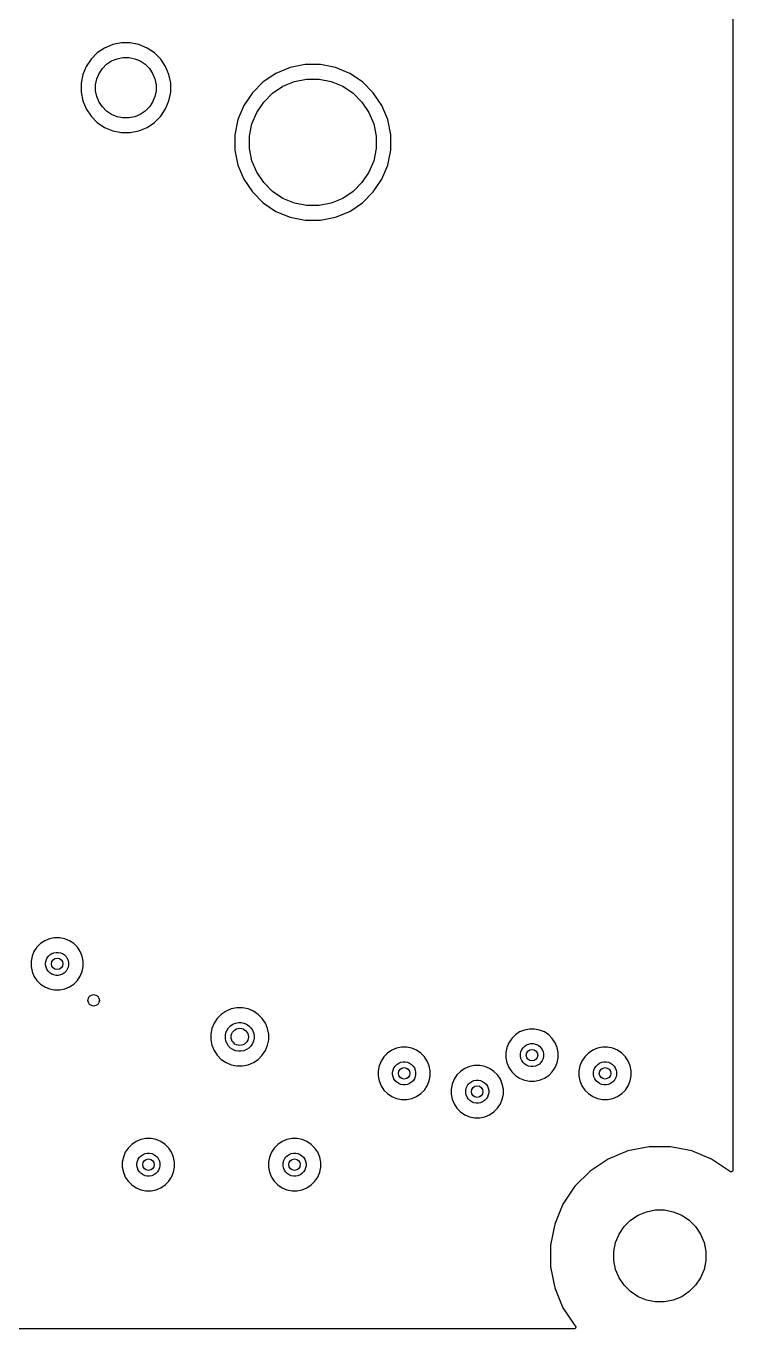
# Model space of a CAD drawing. Extents: x 1 to 139, y -76 to -1.
# Drawn here: x 114.49 to 139.06, y -75.56 to -30.24 of the extents above; entities that cross this region are included whole.
import ezdxf

# ---------------------------------------------------------------- set-up
doc = ezdxf.new("R2010")
doc.units = 0
doc.header["$MEASUREMENT"] = 0
doc.layers.add('BLACK', color=7, linetype='CONTINUOUS')

msp = doc.modelspace()

# ---------------------------------------------------------------- linework, layer by layer
at = {"layer": 'BLACK', "linetype": 'CONTINUOUS'}
for p, q in [((139.065, -6.16231), (139.065, -70.0377)), ((116.967, -31.1798), (116.75, -31.3968)), ((117.222, -31.0093), (116.967, -31.1798)), ((117.506, -30.8919), (117.222, -31.0093)), ((117.807, -30.832), (117.506, -30.8919)), ((118.113, -30.832), (117.807, -30.832)), ((118.414, -30.8919), (118.113, -30.832)), ((118.698, -31.0093), (118.414, -30.8919)), ((118.953, -31.1798), (118.698, -31.0093)), ((119.17, -31.3968), (118.953, -31.1798)), ((116.579, -31.652), (116.462, -31.9355)), ((116.75, -31.3968), (116.579, -31.652)), ((117.03, -31.8926), (117.144, -31.7207)), ((117.144, -31.7207), (117.291, -31.5744)), ((117.291, -31.5744), (117.463, -31.4595)), ((117.463, -31.4595), (117.654, -31.3803)), ((117.654, -31.3803), (117.857, -31.34)), ((117.857, -31.34), (118.063, -31.34)), ((118.063, -31.34), (118.266, -31.3803)), ((118.266, -31.3803), (118.457, -31.4595)), ((118.457, -31.4595), (118.629, -31.5744)), ((118.629, -31.5744), (118.776, -31.7207)), ((118.776, -31.7207), (118.89, -31.8926)), ((119.341, -31.652), (119.17, -31.3968)), ((119.458, -31.9355), (119.341, -31.652)), ((123.67, -31.6861), (123.177, -31.8902)), ((124.193, -31.582), (123.67, -31.6861)), ((124.727, -31.582), (124.193, -31.582)), ((125.25, -31.6861), (124.727, -31.582)), ((125.743, -31.8902), (125.25, -31.6861)), ((116.462, -31.9355), (116.402, -32.2366)), ((116.91, -32.2866), (116.95, -32.0837)), ((116.95, -32.0837), (117.03, -31.8926)), ((118.89, -31.8926), (118.97, -32.0837)), ((118.97, -32.0837), (119.01, -32.2866)), ((119.518, -32.2366), (119.458, -31.9355)), ((123.177, -31.8902), (122.734, -32.1866)), ((123.418, -32.3404), (123.818, -32.1745)), ((123.818, -32.1745), (124.243, -32.09)), ((124.243, -32.09), (124.677, -32.09)), ((124.677, -32.09), (125.102, -32.1745)), ((125.102, -32.1745), (125.502, -32.3404)), ((126.186, -32.1866), (125.743, -31.8902)), ((116.402, -32.2366), (116.402, -32.5434)), ((116.402, -32.5434), (116.462, -32.8445)), ((116.91, -32.4934), (116.91, -32.2866)), ((116.95, -32.6963), (116.91, -32.4934)), ((119.01, -32.4934), (118.97, -32.6963)), ((119.01, -32.2866), (119.01, -32.4934)), ((119.458, -32.8445), (119.518, -32.5434)), ((119.518, -32.5434), (119.518, -32.2366)), ((122.357, -32.5637), (122.06, -33.0073)), ((122.734, -32.1866), (122.357, -32.5637)), ((122.751, -32.8876), (123.058, -32.5811)), ((123.058, -32.5811), (123.418, -32.3404)), ((125.502, -32.3404), (125.862, -32.5811)), ((125.862, -32.5811), (126.169, -32.8876)), ((126.563, -32.5637), (126.186, -32.1866)), ((126.86, -33.0073), (126.563, -32.5637)), ((116.462, -32.8445), (116.579, -33.128)), ((117.03, -32.8874), (116.95, -32.6963)), ((117.144, -33.0593), (117.03, -32.8874)), ((117.291, -33.2056), (117.144, -33.0593)), ((118.776, -33.0593), (118.629, -33.2056)), ((118.89, -32.8874), (118.776, -33.0593)), ((118.97, -32.6963), (118.89, -32.8874)), ((119.341, -33.128), (119.458, -32.8445)), ((122.06, -33.0073), (121.856, -33.5001)), ((122.51, -33.2479), (122.751, -32.8876)), ((126.169, -32.8876), (126.41, -33.2479)), ((127.064, -33.5001), (126.86, -33.0073)), ((116.579, -33.128), (116.75, -33.3832)), ((116.75, -33.3832), (116.967, -33.6002)), ((117.463, -33.3205), (117.291, -33.2056)), ((117.654, -33.3997), (117.463, -33.3205)), ((117.857, -33.44), (117.654, -33.3997)), ((118.063, -33.44), (117.857, -33.44)), ((118.266, -33.3997), (118.063, -33.44)), ((118.457, -33.3205), (118.266, -33.3997)), ((118.629, -33.2056), (118.457, -33.3205)), ((118.953, -33.6002), (119.17, -33.3832)), ((119.17, -33.3832), (119.341, -33.128)), ((121.856, -33.5001), (121.752, -34.0233)), ((122.345, -33.6483), (122.51, -33.2479)), ((126.41, -33.2479), (126.575, -33.6483)), ((127.168, -34.0233), (127.064, -33.5001)), ((116.967, -33.6002), (117.222, -33.7707)), ((117.222, -33.7707), (117.506, -33.8881)), ((117.506, -33.8881), (117.807, -33.948)), ((117.807, -33.948), (118.113, -33.948)), ((118.113, -33.948), (118.414, -33.8881)), ((118.414, -33.8881), (118.698, -33.7707)), ((118.698, -33.7707), (118.953, -33.6002)), ((122.26, -34.0733), (122.345, -33.6483)), ((126.575, -33.6483), (126.66, -34.0733)), ((121.752, -34.0233), (121.752, -34.5567)), ((122.26, -34.5067), (122.26, -34.0733)), ((126.66, -34.0733), (126.66, -34.5067)), ((127.168, -34.5567), (127.168, -34.0233)), ((121.752, -34.5567), (121.856, -35.0799)), ((122.345, -34.9317), (122.26, -34.5067)), ((126.66, -34.5067), (126.575, -34.9317)), ((127.064, -35.0799), (127.168, -34.5567)), ((121.856, -35.0799), (122.06, -35.5727)), ((122.51, -35.3321), (122.345, -34.9317)), ((122.751, -35.6924), (122.51, -35.3321)), ((126.41, -35.3321), (126.169, -35.6924)), ((126.575, -34.9317), (126.41, -35.3321)), ((126.86, -35.5727), (127.064, -35.0799)), ((122.06, -35.5727), (122.357, -36.0163)), ((123.058, -35.9989), (122.751, -35.6924)), ((126.169, -35.6924), (125.862, -35.9989)), ((126.563, -36.0162), (126.86, -35.5727)), ((122.357, -36.0163), (122.734, -36.3934)), ((123.418, -36.2396), (123.058, -35.9989)), ((123.818, -36.4055), (123.418, -36.2396)), ((125.502, -36.2396), (125.102, -36.4055)), ((125.862, -35.9989), (125.502, -36.2396)), ((126.186, -36.3934), (126.563, -36.0162)), ((122.734, -36.3934), (123.177, -36.6898)), ((123.177, -36.6898), (123.67, -36.8939)), ((124.243, -36.49), (123.818, -36.4055)), ((124.677, -36.49), (124.243, -36.49)), ((125.102, -36.4055), (124.677, -36.49)), ((125.25, -36.8939), (125.743, -36.6898)), ((125.743, -36.6898), (126.186, -36.3934)), ((123.67, -36.8939), (124.193, -36.998)), ((124.193, -36.998), (124.727, -36.998)), ((124.727, -36.998), (125.25, -36.8939)), ((115.14, -62.0603), (114.991, -62.1597)), ((115.305, -61.9919), (115.14, -62.0603)), ((115.481, -61.957), (115.305, -61.9919)), ((115.659, -61.957), (115.481, -61.957)), ((115.835, -61.9919), (115.659, -61.957)), ((116, -62.0603), (115.835, -61.9919)), ((116.149, -62.1597), (116, -62.0603)), ((114.765, -62.4349), (114.697, -62.6001)), ((114.865, -62.2862), (114.765, -62.4349)), ((114.991, -62.1597), (114.865, -62.2862)), ((115.315, -62.5543), (115.381, -62.5105)), ((115.381, -62.5105), (115.453, -62.4804)), ((115.453, -62.4804), (115.531, -62.465)), ((115.531, -62.465), (115.609, -62.465)), ((115.609, -62.465), (115.687, -62.4804)), ((115.687, -62.4804), (115.759, -62.5105)), ((115.759, -62.5105), (115.825, -62.5543)), ((116.275, -62.2862), (116.149, -62.1597)), ((116.375, -62.4349), (116.275, -62.2862)), ((116.443, -62.6001), (116.375, -62.4349)), ((114.697, -62.6001), (114.662, -62.7756)), ((114.662, -62.7756), (114.662, -62.9544)), ((114.662, -62.9544), (114.697, -63.1299)), ((115.17, -62.8256), (115.185, -62.7483)), ((115.17, -62.9044), (115.17, -62.8256)), ((115.185, -62.9817), (115.17, -62.9044)), ((115.185, -62.7483), (115.216, -62.6755)), ((115.216, -63.0545), (115.185, -62.9817)), ((115.216, -62.6755), (115.259, -62.61)), ((115.259, -62.61), (115.315, -62.5543)), ((115.825, -62.5543), (115.881, -62.61)), ((115.881, -62.61), (115.924, -62.6755)), ((115.924, -62.6755), (115.955, -62.7483)), ((115.955, -62.9817), (115.924, -63.0545)), ((115.955, -62.7483), (115.97, -62.8256)), ((115.97, -62.9044), (115.955, -62.9817)), ((115.97, -62.8256), (115.97, -62.9044)), ((116.478, -62.7756), (116.443, -62.6001)), ((116.443, -63.1299), (116.478, -62.9544)), ((116.478, -62.9544), (116.478, -62.7756)), ((114.697, -63.1299), (114.765, -63.2951)), ((114.765, -63.2951), (114.865, -63.4438)), ((114.865, -63.4438), (114.991, -63.5703)), ((115.259, -63.12), (115.216, -63.0545)), ((115.315, -63.1757), (115.259, -63.12)), ((115.381, -63.2195), (115.315, -63.1757)), ((115.453, -63.2496), (115.381, -63.2195)), ((115.531, -63.265), (115.453, -63.2496)), ((115.609, -63.265), (115.531, -63.265)), ((115.687, -63.2496), (115.609, -63.265)), ((115.759, -63.2195), (115.687, -63.2496)), ((115.825, -63.1757), (115.759, -63.2195)), ((115.881, -63.12), (115.825, -63.1757)), ((115.924, -63.0545), (115.881, -63.12)), ((116.149, -63.5703), (116.275, -63.4438)), ((116.275, -63.4438), (116.375, -63.2951)), ((116.375, -63.2951), (116.443, -63.1299)), ((114.991, -63.5703), (115.14, -63.6697)), ((115.14, -63.6697), (115.305, -63.7381)), ((115.305, -63.7381), (115.481, -63.773)), ((115.481, -63.773), (115.659, -63.773)), ((115.659, -63.773), (115.835, -63.7381)), ((115.835, -63.7381), (116, -63.6697)), ((116, -63.6697), (116.149, -63.5703)), ((121.137, -64.7624), (121.027, -64.9275)), ((121.277, -64.622), (121.137, -64.7624)), ((121.443, -64.5117), (121.277, -64.622)), ((121.626, -64.4357), (121.443, -64.5117)), ((121.821, -64.397), (121.626, -64.4357)), ((122.019, -64.397), (121.821, -64.397)), ((122.214, -64.4357), (122.019, -64.397)), ((122.397, -64.5117), (122.214, -64.4357)), ((122.563, -64.622), (122.397, -64.5117)), ((122.703, -64.7624), (122.563, -64.622)), ((122.813, -64.9275), (122.703, -64.7624)), ((120.951, -65.111), (120.912, -65.3057)), ((121.027, -64.9275), (120.951, -65.111)), ((121.42, -65.3558), (121.439, -65.2592)), ((121.439, -65.2592), (121.477, -65.1682)), ((121.477, -65.1682), (121.532, -65.0863)), ((121.532, -65.0863), (121.601, -65.0166)), ((121.601, -65.0166), (121.683, -64.9619)), ((121.683, -64.9619), (121.774, -64.9242)), ((121.774, -64.9242), (121.871, -64.905)), ((121.871, -64.905), (121.969, -64.905)), ((121.969, -64.905), (122.066, -64.9242)), ((122.066, -64.9242), (122.157, -64.9619)), ((122.157, -64.9619), (122.239, -65.0166)), ((122.239, -65.0166), (122.308, -65.0863)), ((122.308, -65.0863), (122.363, -65.1682)), ((122.363, -65.1682), (122.401, -65.2592)), ((122.401, -65.2592), (122.42, -65.3558)), ((122.889, -65.111), (122.813, -64.9275)), ((122.928, -65.3057), (122.889, -65.111)), ((131.65, -65.2353), (131.501, -65.3347)), ((131.815, -65.1669), (131.65, -65.2353)), ((131.991, -65.132), (131.815, -65.1669)), ((132.169, -65.132), (131.991, -65.132)), ((132.345, -65.1669), (132.169, -65.132)), ((132.51, -65.2353), (132.345, -65.1669)), ((132.659, -65.3347), (132.51, -65.2353)), ((120.912, -65.3057), (120.912, -65.5043)), ((120.912, -65.5043), (120.951, -65.699)), ((120.951, -65.699), (121.027, -65.8825)), ((121.42, -65.4542), (121.42, -65.3558)), ((121.439, -65.5508), (121.42, -65.4542)), ((121.477, -65.6418), (121.439, -65.5508)), ((121.532, -65.7237), (121.477, -65.6418)), ((122.363, -65.6418), (122.308, -65.7237)), ((122.401, -65.5508), (122.363, -65.6418)), ((122.42, -65.4542), (122.401, -65.5508)), ((122.42, -65.3558), (122.42, -65.4542)), ((122.813, -65.8825), (122.889, -65.699)), ((122.889, -65.699), (122.928, -65.5043)), ((122.928, -65.5043), (122.928, -65.3057)), ((131.275, -65.6099), (131.207, -65.7751)), ((131.375, -65.4612), (131.275, -65.6099)), ((131.501, -65.3347), (131.375, -65.4612)), ((131.825, -65.7293), (131.891, -65.6855)), ((131.891, -65.6855), (131.963, -65.6554)), ((131.963, -65.6554), (132.041, -65.64)), ((132.041, -65.64), (132.119, -65.64)), ((132.119, -65.64), (132.197, -65.6554)), ((132.197, -65.6554), (132.269, -65.6855)), ((132.269, -65.6855), (132.335, -65.7293)), ((132.785, -65.4612), (132.659, -65.3347)), ((132.885, -65.6099), (132.785, -65.4612)), ((132.953, -65.7751), (132.885, -65.6099)), ((121.027, -65.8825), (121.137, -66.0476)), ((121.137, -66.0476), (121.277, -66.188)), ((121.601, -65.7934), (121.532, -65.7237)), ((121.683, -65.8481), (121.601, -65.7934)), ((121.774, -65.8858), (121.683, -65.8481)), ((121.871, -65.905), (121.774, -65.8858)), ((121.969, -65.905), (121.871, -65.905)), ((122.066, -65.8858), (121.969, -65.905)), ((122.157, -65.8481), (122.066, -65.8858)), ((122.239, -65.7934), (122.157, -65.8481)), ((122.308, -65.7237), (122.239, -65.7934)), ((122.563, -66.188), (122.703, -66.0476)), ((122.703, -66.0476), (122.813, -65.8825)), ((126.93, -66.0962), (126.83, -66.2449)), ((127.056, -65.9697), (126.93, -66.0962)), ((127.205, -65.8703), (127.056, -65.9697)), ((127.37, -65.8019), (127.205, -65.8703)), ((127.546, -65.767), (127.37, -65.8019)), ((127.724, -65.767), (127.546, -65.767)), ((127.9, -65.8019), (127.724, -65.767)), ((128.065, -65.8703), (127.9, -65.8019)), ((128.214, -65.9697), (128.065, -65.8703)), ((128.34, -66.0962), (128.214, -65.9697)), ((128.44, -66.2449), (128.34, -66.0962)), ((131.207, -65.7751), (131.172, -65.9506)), ((131.172, -65.9506), (131.172, -66.1294)), ((131.172, -66.1294), (131.207, -66.3049)), ((131.68, -66.0006), (131.695, -65.9233)), ((131.68, -66.0794), (131.68, -66.0006)), ((131.695, -66.1567), (131.68, -66.0794)), ((131.695, -65.9233), (131.726, -65.8505)), ((131.726, -66.2295), (131.695, -66.1567)), ((131.726, -65.8505), (131.769, -65.785)), ((131.769, -65.785), (131.825, -65.7293)), ((132.335, -65.7293), (132.391, -65.785)), ((132.391, -65.785), (132.434, -65.8505)), ((132.434, -65.8505), (132.465, -65.9233)), ((132.465, -66.1567), (132.434, -66.2295)), ((132.465, -65.9233), (132.48, -66.0006)), ((132.48, -66.0794), (132.465, -66.1567)), ((132.48, -66.0006), (132.48, -66.0794)), ((132.988, -65.9506), (132.953, -65.7751)), ((132.953, -66.3049), (132.988, -66.1294)), ((132.988, -66.1294), (132.988, -65.9506)), ((133.915, -66.0962), (133.815, -66.2449)), ((134.041, -65.9697), (133.915, -66.0962)), ((134.19, -65.8703), (134.041, -65.9697)), ((134.355, -65.8019), (134.19, -65.8703)), ((134.531, -65.767), (134.355, -65.8019)), ((134.709, -65.767), (134.531, -65.767)), ((134.885, -65.8019), (134.709, -65.767)), ((135.05, -65.8703), (134.885, -65.8019)), ((135.199, -65.9697), (135.05, -65.8703)), ((135.325, -66.0962), (135.199, -65.9697)), ((135.425, -66.2449), (135.325, -66.0962)), ((121.277, -66.188), (121.443, -66.2983)), ((121.443, -66.2983), (121.626, -66.3743)), ((121.626, -66.3743), (121.821, -66.413)), ((121.821, -66.413), (122.019, -66.413)), ((122.019, -66.413), (122.214, -66.3743)), ((122.214, -66.3743), (122.397, -66.2983)), ((122.397, -66.2983), (122.563, -66.188)), ((126.762, -66.4101), (126.727, -66.5856)), ((126.727, -66.5856), (126.727, -66.7644)), ((126.83, -66.2449), (126.762, -66.4101)), ((127.235, -66.6356), (127.25, -66.5583)), ((127.25, -66.5583), (127.281, -66.4855)), ((127.281, -66.4855), (127.324, -66.42)), ((127.324, -66.42), (127.38, -66.3643)), ((127.38, -66.3643), (127.446, -66.3205)), ((127.446, -66.3205), (127.518, -66.2904)), ((127.518, -66.2904), (127.596, -66.275)), ((127.596, -66.275), (127.674, -66.275)), ((127.674, -66.275), (127.752, -66.2904)), ((127.752, -66.2904), (127.824, -66.3205)), ((127.824, -66.3205), (127.89, -66.3643)), ((127.89, -66.3643), (127.946, -66.42)), ((127.946, -66.42), (127.989, -66.4855)), ((127.989, -66.4855), (128.02, -66.5583)), ((128.02, -66.5583), (128.035, -66.6356)), ((128.508, -66.4101), (128.44, -66.2449)), ((128.543, -66.5856), (128.508, -66.4101)), ((128.543, -66.7644), (128.543, -66.5856)), ((129.596, -66.6047), (129.47, -66.7312)), ((129.745, -66.5053), (129.596, -66.6047)), ((129.91, -66.4369), (129.745, -66.5053)), ((130.086, -66.402), (129.91, -66.4369)), ((130.264, -66.402), (130.086, -66.402)), ((130.44, -66.4369), (130.264, -66.402)), ((130.605, -66.5053), (130.44, -66.4369)), ((130.754, -66.6047), (130.605, -66.5053)), ((130.88, -66.7312), (130.754, -66.6047)), ((131.207, -66.3049), (131.275, -66.4701)), ((131.275, -66.4701), (131.375, -66.6188)), ((131.375, -66.6188), (131.501, -66.7453)), ((131.769, -66.295), (131.726, -66.2295)), ((131.825, -66.3507), (131.769, -66.295)), ((131.891, -66.3945), (131.825, -66.3507)), ((131.963, -66.4246), (131.891, -66.3945)), ((132.041, -66.44), (131.963, -66.4246)), ((132.119, -66.44), (132.041, -66.44)), ((132.197, -66.4246), (132.119, -66.44)), ((132.269, -66.3945), (132.197, -66.4246)), ((132.335, -66.3507), (132.269, -66.3945)), ((132.391, -66.295), (132.335, -66.3507)), ((132.434, -66.2295), (132.391, -66.295)), ((132.659, -66.7453), (132.785, -66.6188)), ((132.785, -66.6188), (132.835, -66.544)), ((132.835, -66.544), (132.885, -66.4701)), ((132.835, -66.544), (132.835, -66.544)), ((132.885, -66.4701), (132.953, -66.3049)), ((133.747, -66.4101), (133.712, -66.5856)), ((133.712, -66.5856), (133.712, -66.7644)), ((133.815, -66.2449), (133.747, -66.4101)), ((134.22, -66.6356), (134.235, -66.5583)), ((134.235, -66.5583), (134.266, -66.4855)), ((134.266, -66.4855), (134.309, -66.42)), ((134.309, -66.42), (134.365, -66.3643)), ((134.365, -66.3643), (134.431, -66.3205)), ((134.431, -66.3205), (134.503, -66.2904)), ((134.503, -66.2904), (134.581, -66.275)), ((134.581, -66.275), (134.659, -66.275)), ((134.659, -66.275), (134.737, -66.2904)), ((134.737, -66.2904), (134.809, -66.3205)), ((134.809, -66.3205), (134.875, -66.3643)), ((134.875, -66.3643), (134.931, -66.42)), ((134.931, -66.42), (134.974, -66.4855)), ((134.974, -66.4855), (135.005, -66.5583)), ((135.005, -66.5583), (135.02, -66.6356)), ((135.493, -66.4101), (135.425, -66.2449)), ((135.528, -66.5856), (135.493, -66.4101)), ((135.528, -66.7644), (135.528, -66.5856)), ((126.727, -66.7644), (126.762, -66.9399)), ((126.762, -66.9399), (126.83, -67.1051)), ((127.235, -66.7144), (127.235, -66.6356)), ((127.25, -66.7917), (127.235, -66.7144)), ((127.281, -66.8645), (127.25, -66.7917)), ((127.324, -66.93), (127.281, -66.8645)), ((127.38, -66.9857), (127.324, -66.93)), ((127.446, -67.0295), (127.38, -66.9857)), ((127.518, -67.0596), (127.446, -67.0295)), ((127.596, -67.075), (127.518, -67.0596)), ((127.752, -67.0596), (127.674, -67.075)), ((127.824, -67.0295), (127.752, -67.0596)), ((127.89, -66.9857), (127.824, -67.0295)), ((127.946, -66.93), (127.89, -66.9857)), ((127.989, -66.8645), (127.946, -66.93)), ((128.02, -66.7917), (127.989, -66.8645)), ((128.035, -66.7144), (128.02, -66.7917)), ((128.035, -66.6356), (128.035, -66.7144)), ((128.44, -67.1051), (128.508, -66.9399)), ((128.508, -66.9399), (128.543, -66.7644)), ((129.302, -67.0451), (129.267, -67.2206)), ((129.37, -66.8799), (129.302, -67.0451)), ((129.47, -66.7312), (129.37, -66.8799)), ((129.821, -67.1205), (129.864, -67.055)), ((129.864, -67.055), (129.92, -66.9993)), ((129.92, -66.9993), (129.986, -66.9555)), ((129.986, -66.9555), (130.058, -66.9254)), ((130.058, -66.9254), (130.136, -66.91)), ((130.136, -66.91), (130.214, -66.91)), ((130.214, -66.91), (130.292, -66.9254)), ((130.292, -66.9254), (130.364, -66.9555)), ((130.364, -66.9555), (130.43, -66.9993)), ((130.43, -66.9993), (130.486, -67.055)), ((130.486, -67.055), (130.529, -67.1205)), ((130.98, -66.8799), (130.88, -66.7312)), ((131.048, -67.0451), (130.98, -66.8799)), ((131.083, -67.2206), (131.048, -67.0451)), ((131.501, -66.7453), (131.65, -66.8447)), ((131.65, -66.8447), (131.815, -66.9131)), ((131.815, -66.9131), (131.991, -66.948)), ((131.991, -66.948), (132.169, -66.948)), ((132.169, -66.948), (132.345, -66.9131)), ((132.345, -66.9131), (132.51, -66.8447)), ((132.51, -66.8447), (132.659, -66.7453)), ((133.712, -66.7644), (133.747, -66.9399)), ((133.747, -66.9399), (133.815, -67.1051)), ((134.22, -66.7144), (134.22, -66.6356)), ((134.235, -66.7917), (134.22, -66.7144)), ((134.266, -66.8645), (134.235, -66.7917)), ((134.309, -66.93), (134.266, -66.8645)), ((134.365, -66.9857), (134.309, -66.93)), ((134.431, -67.0295), (134.365, -66.9857)), ((134.503, -67.0596), (134.431, -67.0295)), ((134.581, -67.075), (134.503, -67.0596)), ((134.737, -67.0596), (134.659, -67.075)), ((134.809, -67.0295), (134.737, -67.0596)), ((134.875, -66.9857), (134.809, -67.0295)), ((134.931, -66.93), (134.875, -66.9857)), ((134.974, -66.8645), (134.931, -66.93)), ((135.005, -66.7917), (134.974, -66.8645)), ((135.02, -66.7144), (135.005, -66.7917)), ((135.02, -66.6356), (135.02, -66.7144)), ((135.425, -67.1051), (135.493, -66.9399)), ((135.493, -66.9399), (135.528, -66.7644)), ((126.83, -67.1051), (126.93, -67.2538)), ((126.93, -67.2538), (127.056, -67.3803)), ((127.056, -67.3803), (127.205, -67.4797)), ((127.205, -67.4797), (127.37, -67.5481)), ((127.674, -67.075), (127.596, -67.075)), ((127.9, -67.5481), (128.065, -67.4797)), ((128.065, -67.4797), (128.214, -67.3803)), ((128.214, -67.3803), (128.34, -67.2538)), ((128.34, -67.2538), (128.39, -67.179)), ((128.39, -67.179), (128.44, -67.1051)), ((128.39, -67.179), (128.39, -67.179)), ((129.267, -67.2206), (129.267, -67.3994)), ((129.267, -67.3994), (129.302, -67.5749)), ((129.775, -67.2706), (129.79, -67.1933)), ((129.775, -67.3494), (129.775, -67.2706)), ((129.79, -67.4267), (129.775, -67.3494)), ((129.79, -67.1933), (129.821, -67.1205)), ((129.821, -67.4995), (129.79, -67.4267)), ((129.864, -67.565), (129.821, -67.4995)), ((130.529, -67.4995), (130.486, -67.565)), ((130.529, -67.1205), (130.56, -67.1933)), ((130.56, -67.4267), (130.529, -67.4995)), ((130.56, -67.1933), (130.575, -67.2706)), ((130.575, -67.3494), (130.56, -67.4267)), ((130.575, -67.2706), (130.575, -67.3494)), ((131.048, -67.5749), (131.083, -67.3994)), ((131.083, -67.3994), (131.083, -67.2206)), ((133.815, -67.1051), (133.915, -67.2538)), ((133.915, -67.2538), (134.041, -67.3803)), ((134.041, -67.3803), (134.19, -67.4797)), ((134.19, -67.4797), (134.355, -67.5481)), ((134.659, -67.075), (134.581, -67.075)), ((134.885, -67.5481), (135.05, -67.4797)), ((135.05, -67.4797), (135.199, -67.3803)), ((135.199, -67.3803), (135.325, -67.2538)), ((135.325, -67.2538), (135.425, -67.1051)), ((127.37, -67.5481), (127.546, -67.583)), ((127.546, -67.583), (127.724, -67.583)), ((127.724, -67.583), (127.9, -67.5481)), ((129.302, -67.5749), (129.37, -67.7401)), ((129.37, -67.7401), (129.47, -67.8888)), ((129.47, -67.8888), (129.596, -68.0153)), ((129.92, -67.6207), (129.864, -67.565)), ((129.986, -67.6645), (129.92, -67.6207)), ((130.058, -67.6946), (129.986, -67.6645)), ((130.136, -67.71), (130.058, -67.6946)), ((130.214, -67.71), (130.136, -67.71)), ((130.292, -67.6946), (130.214, -67.71)), ((130.364, -67.6645), (130.292, -67.6946)), ((130.43, -67.6207), (130.364, -67.6645)), ((130.486, -67.565), (130.43, -67.6207)), ((130.754, -68.0153), (130.88, -67.8888)), ((130.88, -67.8888), (130.98, -67.7401)), ((130.98, -67.7401), (131.048, -67.5749)), ((134.355, -67.5481), (134.531, -67.583)), ((134.531, -67.583), (134.709, -67.583)), ((134.709, -67.583), (134.885, -67.5481)), ((129.596, -68.0153), (129.745, -68.1147)), ((129.745, -68.1147), (129.91, -68.1831)), ((129.91, -68.1831), (130.086, -68.218)), ((130.086, -68.218), (130.264, -68.218)), ((130.264, -68.218), (130.44, -68.1831)), ((130.44, -68.1831), (130.605, -68.1147)), ((130.605, -68.1147), (130.754, -68.0153)), ((118.04, -69.2712), (117.94, -69.4199)), ((118.166, -69.1447), (118.04, -69.2712)), ((118.315, -69.0453), (118.166, -69.1447)), ((118.48, -68.9769), (118.315, -69.0453)), ((118.656, -68.942), (118.48, -68.9769)), ((118.834, -68.942), (118.656, -68.942)), ((119.01, -68.9769), (118.834, -68.942)), ((119.175, -69.0453), (119.01, -68.9769)), ((119.324, -69.1447), (119.175, -69.0453)), ((119.45, -69.2712), (119.324, -69.1447)), ((119.55, -69.4199), (119.45, -69.2712)), ((123.12, -69.2712), (123.02, -69.4199)), ((123.246, -69.1447), (123.12, -69.2712)), ((123.395, -69.0453), (123.246, -69.1447)), ((123.56, -68.9769), (123.395, -69.0453)), ((123.736, -68.942), (123.56, -68.9769)), ((123.914, -68.942), (123.736, -68.942)), ((124.09, -68.9769), (123.914, -68.942)), ((124.255, -69.0453), (124.09, -68.9769)), ((124.404, -69.1447), (124.255, -69.0453)), ((124.53, -69.2712), (124.404, -69.1447)), ((124.63, -69.4199), (124.53, -69.2712)), ((136.151, -69.225), (135.417, -69.371)), ((136.899, -69.225), (136.151, -69.225)), ((137.633, -69.371), (136.899, -69.225)), ((117.872, -69.5851), (117.837, -69.7606)), ((117.837, -69.7606), (117.837, -69.9394)), ((117.94, -69.4199), (117.872, -69.5851)), ((118.345, -69.8106), (118.36, -69.7333)), ((118.36, -69.7333), (118.391, -69.6605)), ((118.391, -69.6605), (118.434, -69.595)), ((118.434, -69.595), (118.49, -69.5393)), ((118.49, -69.5393), (118.556, -69.4955)), ((118.556, -69.4955), (118.628, -69.4654)), ((118.628, -69.4654), (118.706, -69.45)), ((118.706, -69.45), (118.784, -69.45)), ((118.784, -69.45), (118.862, -69.4654)), ((118.862, -69.4654), (118.934, -69.4955)), ((118.934, -69.4955), (119, -69.5393)), ((119, -69.5393), (119.056, -69.595)), ((119.056, -69.595), (119.099, -69.6605)), ((119.099, -69.6605), (119.13, -69.7333)), ((119.13, -69.7333), (119.145, -69.8106)), ((119.618, -69.5851), (119.55, -69.4199)), ((119.653, -69.7606), (119.618, -69.5851)), ((119.653, -69.9394), (119.653, -69.7606)), ((122.952, -69.5851), (122.917, -69.7606)), ((122.917, -69.7606), (122.917, -69.9394)), ((123.02, -69.4199), (122.952, -69.5851)), ((123.425, -69.8106), (123.44, -69.7333)), ((123.44, -69.7333), (123.471, -69.6605)), ((123.471, -69.6605), (123.514, -69.595)), ((123.514, -69.595), (123.57, -69.5393)), ((123.57, -69.5393), (123.636, -69.4955)), ((123.636, -69.4955), (123.708, -69.4654)), ((123.708, -69.4654), (123.786, -69.45)), ((123.786, -69.45), (123.864, -69.45)), ((123.864, -69.45), (123.942, -69.4654)), ((123.942, -69.4654), (124.014, -69.4955)), ((124.014, -69.4955), (124.08, -69.5393)), ((124.08, -69.5393), (124.136, -69.595)), ((124.136, -69.595), (124.179, -69.6605)), ((124.179, -69.6605), (124.21, -69.7333)), ((124.21, -69.7333), (124.225, -69.8106)), ((124.698, -69.5851), (124.63, -69.4199)), ((124.733, -69.7606), (124.698, -69.5851)), ((124.733, -69.9394), (124.733, -69.7606)), ((134.725, -69.6575), (134.103, -70.0733)), ((135.417, -69.371), (134.725, -69.6575)), ((138.325, -69.6575), (137.633, -69.371)), ((138.947, -70.0733), (138.325, -69.6575)), ((117.837, -69.9394), (117.872, -70.1149)), ((117.872, -70.1149), (117.94, -70.2801)), ((118.345, -69.8894), (118.345, -69.8106)), ((118.36, -69.9667), (118.345, -69.8894)), ((118.391, -70.0395), (118.36, -69.9667)), ((118.434, -70.105), (118.391, -70.0395)), ((118.49, -70.1607), (118.434, -70.105)), ((118.556, -70.2045), (118.49, -70.1607)), ((118.628, -70.2346), (118.556, -70.2045)), ((118.706, -70.25), (118.628, -70.2346)), ((118.862, -70.2346), (118.784, -70.25)), ((118.934, -70.2045), (118.862, -70.2346)), ((119, -70.1607), (118.934, -70.2045)), ((119.056, -70.105), (119, -70.1607)), ((119.099, -70.0395), (119.056, -70.105)), ((119.13, -69.9667), (119.099, -70.0395)), ((119.145, -69.8894), (119.13, -69.9667)), ((119.145, -69.8106), (119.145, -69.8894)), ((119.55, -70.2801), (119.618, -70.1149)), ((119.618, -70.1149), (119.653, -69.9394)), ((122.917, -69.9394), (122.952, -70.1149)), ((122.952, -70.1149), (123.02, -70.2801)), ((123.425, -69.8894), (123.425, -69.8106)), ((123.44, -69.9667), (123.425, -69.8894)), ((123.471, -70.0395), (123.44, -69.9667)), ((123.514, -70.105), (123.471, -70.0395)), ((123.57, -70.1607), (123.514, -70.105)), ((123.636, -70.2045), (123.57, -70.1607)), ((123.708, -70.2346), (123.636, -70.2045)), ((123.786, -70.25), (123.708, -70.2346)), ((123.942, -70.2346), (123.864, -70.25)), ((124.014, -70.2045), (123.942, -70.2346)), ((124.08, -70.1607), (124.014, -70.2045)), ((124.136, -70.105), (124.08, -70.1607)), ((124.179, -70.0395), (124.136, -70.105)), ((124.21, -69.9667), (124.179, -70.0395)), ((124.225, -69.8894), (124.21, -69.9667)), ((124.225, -69.8106), (124.225, -69.8894)), ((124.63, -70.2801), (124.698, -70.1149)), ((124.698, -70.1149), (124.733, -69.9394)), ((134.103, -70.0733), (133.573, -70.6026)), ((138.957, -70.0826), (138.947, -70.0733)), ((138.961, -70.0864), (138.957, -70.0826)), ((138.966, -70.0903), (138.961, -70.0864)), ((138.966, -70.0904), (138.966, -70.0903)), ((138.966, -70.0905), (138.966, -70.0904)), ((138.972, -70.0934), (138.966, -70.0905)), ((138.977, -70.0962), (138.972, -70.0934)), ((138.977, -70.0963), (138.977, -70.0962)), ((138.983, -70.0981), (138.977, -70.0963)), ((138.977, -70.0963), (138.977, -70.0963)), ((138.989, -70.0999), (138.983, -70.0981)), ((138.995, -70.1006), (138.989, -70.0999)), ((138.989, -70.0999), (138.989, -70.0999)), ((138.989, -70.0999), (138.989, -70.0999)), ((139.001, -70.1012), (138.995, -70.1006)), ((139.008, -70.1006), (139.001, -70.1012)), ((139.001, -70.1012), (139.001, -70.1012)), ((139.001, -70.1012), (139.001, -70.1012)), ((139.013, -70.1001), (139.008, -70.1006)), ((139.014, -70.1), (139.013, -70.1001)), ((139.019, -70.0983), (139.014, -70.1)), ((139.014, -70.1), (139.014, -70.1)), ((139.025, -70.0966), (139.019, -70.0983)), ((139.031, -70.0937), (139.025, -70.0965)), ((139.025, -70.0965), (139.025, -70.0965)), ((139.025, -70.0965), (139.025, -70.0966)), ((139.036, -70.0908), (139.031, -70.0937)), ((139.041, -70.0869), (139.036, -70.0907)), ((139.036, -70.0907), (139.036, -70.0907)), ((139.036, -70.0907), (139.036, -70.0908)), ((139.046, -70.0831), (139.041, -70.0869)), ((139.05, -70.0783), (139.046, -70.0829)), ((139.046, -70.0829), (139.046, -70.083)), ((139.046, -70.083), (139.046, -70.0831)), ((139.054, -70.0736), (139.05, -70.0783)), ((139.057, -70.068), (139.054, -70.0734)), ((139.054, -70.0734), (139.054, -70.0735)), ((139.054, -70.0735), (139.054, -70.0736)), ((139.06, -70.0627), (139.057, -70.068)), ((139.062, -70.0566), (139.06, -70.0625)), ((139.06, -70.0625), (139.06, -70.0626)), ((139.06, -70.0626), (139.06, -70.0627)), ((139.064, -70.0509), (139.062, -70.0566)), ((139.065, -70.0386), (139.064, -70.0445)), ((139.064, -70.0445), (139.064, -70.0507)), ((139.064, -70.0507), (139.064, -70.0508)), ((139.064, -70.0508), (139.064, -70.0509)), ((139.065, -70.0377), (139.065, -70.0383)), ((139.065, -70.0383), (139.065, -70.0383)), ((139.065, -70.0383), (139.065, -70.0384)), ((139.065, -70.0384), (139.065, -70.0386)), ((117.94, -70.2801), (118.04, -70.4288)), ((118.04, -70.4288), (118.166, -70.5553)), ((118.166, -70.5553), (118.315, -70.6547)), ((118.315, -70.6547), (118.48, -70.7231)), ((118.784, -70.25), (118.706, -70.25)), ((119.01, -70.7231), (119.175, -70.6547)), ((119.175, -70.6547), (119.324, -70.5553)), ((119.324, -70.5553), (119.45, -70.4288)), ((119.45, -70.4288), (119.55, -70.2801)), ((123.02, -70.2801), (123.12, -70.4288)), ((123.12, -70.4288), (123.246, -70.5553)), ((123.246, -70.5553), (123.395, -70.6547)), ((123.395, -70.6547), (123.56, -70.7231)), ((123.864, -70.25), (123.786, -70.25)), ((124.09, -70.7231), (124.255, -70.6547)), ((124.255, -70.6547), (124.404, -70.5553)), ((124.404, -70.5553), (124.53, -70.4288)), ((124.53, -70.4288), (124.63, -70.2801)), ((133.573, -70.6026), (133.157, -71.225)), ((118.48, -70.7231), (118.656, -70.758)), ((118.656, -70.758), (118.834, -70.758)), ((118.834, -70.758), (119.01, -70.7231)), ((123.56, -70.7231), (123.736, -70.758)), ((123.736, -70.758), (123.914, -70.758)), ((123.914, -70.758), (124.09, -70.7231)), ((133.157, -71.225), (132.871, -71.9166)), ((135.767, -71.6071), (136.058, -71.4865)), ((136.058, -71.4865), (136.367, -71.425)), ((136.367, -71.425), (136.683, -71.425)), ((136.683, -71.425), (136.992, -71.4865)), ((136.992, -71.4865), (137.283, -71.6071)), ((132.871, -71.9166), (132.725, -72.6507)), ((135.107, -72.2671), (135.282, -72.0051)), ((135.282, -72.0051), (135.505, -71.7822)), ((135.505, -71.7822), (135.767, -71.6071)), ((137.283, -71.6071), (137.545, -71.7822)), ((137.545, -71.7822), (137.768, -72.0051)), ((137.768, -72.0051), (137.943, -72.2671)), ((134.986, -72.5583), (135.107, -72.2671)), ((137.943, -72.2671), (138.064, -72.5583)), ((132.725, -72.6507), (132.725, -73.3993)), ((134.925, -72.8674), (134.986, -72.5583)), ((134.925, -73.1826), (134.925, -72.8674)), ((138.064, -72.5583), (138.125, -72.8674)), ((138.125, -72.8674), (138.125, -73.1826)), ((132.725, -73.3993), (132.871, -74.1334)), ((134.986, -73.4917), (134.925, -73.1826)), ((138.125, -73.1826), (138.064, -73.4917)), ((135.107, -73.7829), (134.986, -73.4917)), ((135.282, -74.0449), (135.107, -73.7829)), ((137.943, -73.7829), (137.768, -74.0449)), ((138.064, -73.4917), (137.943, -73.7829)), ((132.871, -74.1334), (133.157, -74.825)), ((135.505, -74.2678), (135.282, -74.0449)), ((135.767, -74.4429), (135.505, -74.2678)), ((137.545, -74.2678), (137.283, -74.4429)), ((137.768, -74.0449), (137.545, -74.2678)), ((136.058, -74.5635), (135.767, -74.4429)), ((136.367, -74.625), (136.058, -74.5635)), ((136.683, -74.625), (136.367, -74.625)), ((136.992, -74.5635), (136.683, -74.625)), ((137.283, -74.4429), (136.992, -74.5635)), ((133.157, -74.825), (133.573, -75.4474)), ((133.538, -75.565), (6.16231, -75.565)), ((133.544, -75.5644), (133.538, -75.565)), ((133.55, -75.5638), (133.544, -75.5644)), ((133.556, -75.562), (133.55, -75.5638)), ((133.55, -75.5638), (133.55, -75.5638)), ((133.55, -75.5638), (133.55, -75.5638)), ((133.562, -75.5603), (133.556, -75.562)), ((133.567, -75.5574), (133.562, -75.5602)), ((133.562, -75.5602), (133.562, -75.5602)), ((133.562, -75.5602), (133.562, -75.5603)), ((133.573, -75.5545), (133.567, -75.5574)), ((133.573, -75.4474), (133.583, -75.4566)), ((133.577, -75.5506), (133.573, -75.5544)), ((133.573, -75.5544), (133.573, -75.5544)), ((133.573, -75.5544), (133.573, -75.5545)), ((133.582, -75.5467), (133.577, -75.5506)), ((133.586, -75.5418), (133.582, -75.5466)), ((133.582, -75.5466), (133.582, -75.5466)), ((133.582, -75.5466), (133.582, -75.5467)), ((133.583, -75.4566), (133.583, -75.4571)), ((133.583, -75.4571), (133.583, -75.4571)), ((133.583, -75.4571), (133.583, -75.4571)), ((133.583, -75.4571), (133.583, -75.4572)), ((133.583, -75.4572), (133.587, -75.4619)), ((133.59, -75.5372), (133.586, -75.5418)), ((133.587, -75.4619), (133.591, -75.4667)), ((133.593, -75.5317), (133.59, -75.537)), ((133.59, -75.537), (133.59, -75.5371)), ((133.59, -75.5371), (133.59, -75.5372)), ((133.591, -75.4667), (133.591, -75.4668)), ((133.591, -75.4668), (133.591, -75.4669)), ((133.591, -75.4669), (133.594, -75.4723)), ((133.596, -75.5263), (133.593, -75.5317)), ((133.594, -75.4723), (133.597, -75.4777)), ((133.598, -75.5204), (133.596, -75.5261)), ((133.596, -75.5261), (133.596, -75.5262)), ((133.596, -75.5262), (133.596, -75.5263)), ((133.597, -75.4777), (133.597, -75.4778)), ((133.597, -75.4778), (133.597, -75.4779)), ((133.597, -75.4779), (133.598, -75.4838)), ((133.598, -75.4838), (133.6, -75.4896)), ((133.6, -75.5145), (133.598, -75.5204)), ((133.6, -75.4896), (133.6, -75.4897)), ((133.6, -75.4897), (133.6, -75.4898)), ((133.6, -75.4898), (133.601, -75.496)), ((133.601, -75.5084), (133.6, -75.5143)), ((133.6, -75.5143), (133.6, -75.5144)), ((133.6, -75.5144), (133.6, -75.5145)), ((133.601, -75.496), (133.601, -75.5019)), ((133.601, -75.5019), (133.601, -75.502)), ((133.601, -75.502), (133.601, -75.5022)), ((133.601, -75.5022), (133.601, -75.5084))]:
    msp.add_line(p, q, dxfattribs=at)
at = {"layer": 'BLACK'}
for centre, radius in [((115.57, -62.865), 0.2), ((116.84, -64.135), 0.2), ((121.92, -65.405), 0.3), ((132.08, -66.04), 0.2), ((127.635, -66.675), 0.2), ((134.62, -66.675), 0.2), ((130.175, -67.31), 0.2), ((118.745, -69.85), 0.2), ((123.825, -69.85), 0.2)]:
    msp.add_circle(centre, radius, dxfattribs=at)

doc.saveas('drawing.dxf')
